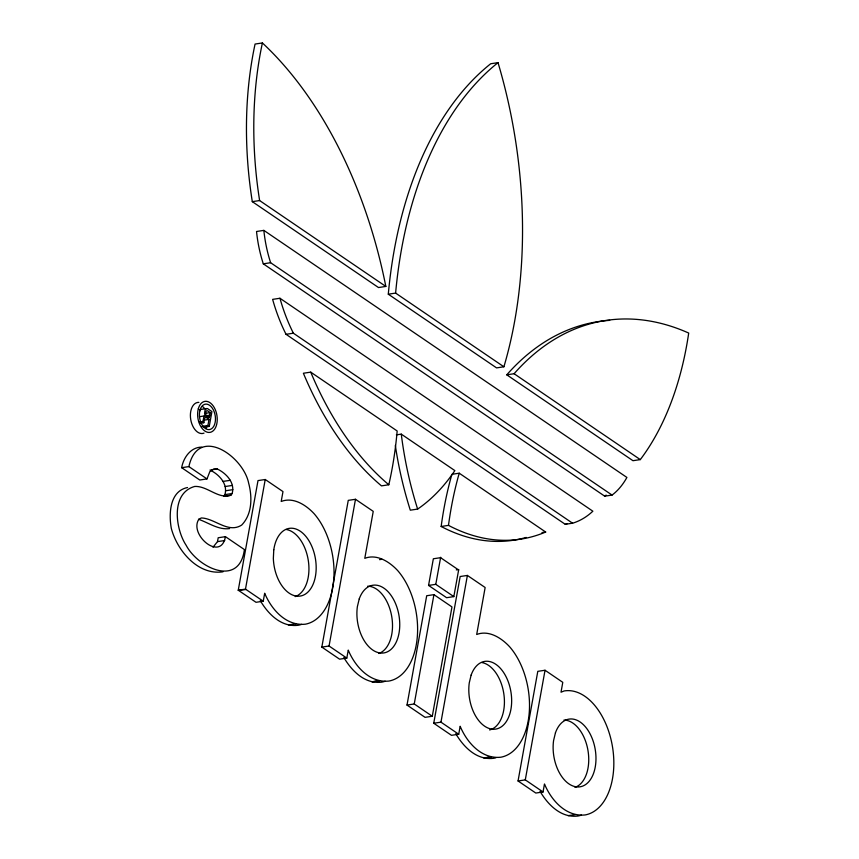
<?xml version="1.0" encoding="UTF-8"?>
<svg xmlns="http://www.w3.org/2000/svg" width="859" height="859" viewBox="0 0 859 859"><rect width="100%" height="100%" fill="white"/><g stroke="black" fill="none" stroke-linecap="round" stroke-linejoin="round"><path stroke-width="1.29" d="M209.252 426.408L207.921 425.506L209.016 419.407L206.428 417.646A2.491 1.525 80.6 0 0 204.528 418.848L203.83 422.725L202.885 422.08L203.798 417.034A2.394 1.46 80.6 0 1 205.484 415.777A2.942 1.793 80.6 0 1 204.603 413.523L204.882 410.989A4.231 2.588 80.6 0 1 207.567 408.616L211.926 411.579L209.252 426.408L203.229 427.32M210.24 412.61L209.317 417.764L206.729 416.003A2.888 1.761 80.6 0 1 205.688 412.406A2.888 1.761 80.6 0 1 207.653 410.849L210.24 412.61L205.419 413.329M201.768 447.12C190.687 447.099 183.45 457.675 181.657 467.683L199.76 480.009L206.987 478.914L209.854 471.602L213.698 469.046L217.209 468.96C226.239 473.266 235.334 482.758 232.123 493.538L230.888 495.235L223.651 496.319L224.897 494.634C228.107 483.842 219.002 474.361 209.983 470.045M213.011 547.204L217.499 541.621L218.197 537.755L225.434 536.66L244.396 549.567C239.403 587.781 198.01 567.863 186.156 545.304C175.386 529.069 170.479 493.055 194.757 486.441C207.534 485.807 218.315 499.519 230.888 495.235M181.657 467.683L188.883 466.598C198.107 424.7 243.258 456.108 248.638 483.091C252.353 497.017 252.288 514.165 241.669 525.085C228.107 533.718 214.89 518.364 201.382 517.956L198.955 519.126C188.454 534.277 220.956 562.377 225.434 536.66M238.254 590.219L258.001 480.589L265.227 479.505L282.987 491.584L281.204 501.463C293.37 496.749 306.051 504.995 314.136 513.725A62.879 38.44 80.6 0 1 333.732 579.868A62.879 38.44 80.6 0 1 305.203 624.214C286.036 626.125 271.412 609.45 264.679 593.236L263.241 601.214L256.003 602.299L238.254 590.219L245.481 589.134L263.241 601.214M245.481 589.134L265.227 479.505M245.588 589.553L238.415 590.326M321.835 647.095L348.26 500.368L355.486 499.283L373.246 511.363L364.785 558.329C376.94 553.625 389.632 561.872 397.706 570.601A62.879 38.44 80.6 0 1 417.313 636.744A62.879 38.44 80.6 0 1 388.773 681.08C369.606 682.991 354.982 666.316 348.249 650.113L346.811 658.091L339.584 659.175L321.835 647.095L329.061 646.011L346.811 658.091M329.061 646.011L355.486 499.283M407.005 705.056L426.698 595.738L433.935 594.653L451.974 606.926L432.281 716.256L425.055 717.34L407.005 705.056L414.242 703.972L432.281 716.256M456.301 569.893L458.717 569.528L453.831 596.608L446.605 597.703L428.555 585.419L433.355 558.769L440.592 557.684L458.631 569.968M414.242 703.972L433.935 594.653M453.831 596.608L435.792 584.335L440.667 557.244M433.741 723.246L460.166 576.518L467.393 575.433L485.152 587.513L476.691 634.49C488.846 629.776 501.538 638.022 509.612 646.752A62.879 38.44 80.6 0 1 529.219 712.895A62.879 38.44 80.6 0 1 500.679 757.241C481.512 759.152 466.888 742.477 460.156 726.263L458.717 734.241L451.49 735.325L433.741 723.246L440.968 722.161L458.717 734.241M440.968 722.161L467.393 575.433M518.052 780.971L537.798 671.341L545.036 670.256L562.785 682.336L561.013 692.214L564.095 690.969A62.879 38.44 80.6 0 1 612.424 746.396A62.879 38.44 80.6 0 1 585 814.966C565.834 816.877 551.21 800.201 544.477 783.988L543.038 791.966L535.812 793.05L518.052 780.971L525.289 779.886L543.038 791.966M525.289 779.886L545.036 670.256M187.52 487.525C169.631 491.112 168.675 513.972 171.338 528.489C177.222 550.737 197.989 575.573 222.996 571.804M262.403 42.95L255.069 44.056A291.555 178.243 80.6 0 0 252.299 201.65L378.497 287.54L385.831 286.434A355.937 217.595 80.6 0 0 262.403 42.95A291.555 178.243 80.6 0 0 259.622 200.555L385.831 286.434M498.016 62.653L490.682 63.759A379.968 232.284 80.6 0 0 388.289 294.197L496.566 367.888L503.9 366.782A365.322 223.329 80.6 0 0 498.016 62.653A379.968 232.284 80.6 0 0 395.612 293.091L388.289 294.197M252.299 201.65L259.622 200.555M263.853 230.384L256.53 231.49A96.272 58.852 80.6 0 0 263.294 263.831L604.725 496.18L612.059 495.074A91.977 56.232 80.6 0 0 626.898 477.443L263.853 230.384A96.272 58.852 80.6 0 0 270.628 262.725L612.059 495.074M263.294 263.831L270.628 262.725M279.948 298.266L272.625 299.372A131.266 80.252 80.6 0 0 286.047 334.312L565.243 524.301L572.577 523.206A119.755 73.208 80.6 0 0 592.86 511.202L279.948 298.266A131.266 80.252 80.6 0 0 293.381 333.206L572.577 523.206M286.047 334.312L293.381 333.206M310.722 372.14L303.388 373.246A273.398 167.14 80.6 0 0 381.471 485.872L388.805 484.766A301.745 184.47 80.6 0 0 397.159 430.971L310.722 372.14A273.398 167.14 80.6 0 0 388.805 484.766M199.449 409.646L206.675 408.562M199.46 416.679L205.484 415.777M206.16 415.735L209.779 415.187M207.126 416.883L209.542 416.518M204.195 420.137L209.016 419.407M506.767 374.825L514.101 373.719A355.937 217.595 80.6 0 1 688.703 333.056A291.555 178.243 80.6 0 1 640.299 459.608L632.965 460.703L506.767 374.825A355.937 217.595 80.6 0 1 609.707 320.353M199.385 421.984L203.003 421.436M200.48 422.445L202.885 422.08M200.211 423.262L203.83 422.725M201.897 426.408L207.921 425.506M396.375 434.869L401.271 434.128L454.862 470.603A261.748 160.01 80.6 0 1 417.635 509.076L410.301 510.182A259.311 158.528 80.6 0 1 395.333 445.424M211.185 469.862L217.209 468.96M223.157 481.394L230.384 480.299M225.187 486.516L232.413 485.421M225.595 490.768L232.821 489.673M224.897 494.634L232.123 493.538M541.997 532.58L545.669 532.032L459.232 473.202L451.898 474.308A301.745 184.47 80.6 0 0 441.161 526.481A273.398 167.14 80.6 0 0 526.234 537.423M217.499 541.621L224.736 540.536M441.161 526.481L448.484 525.375A273.398 167.14 80.6 0 0 545.669 532.032M379.549 559.639L381.954 559.284M428.555 585.419L435.792 584.335M288.409 624.912L295.979 623.838M371.99 681.788L379.216 680.693M372.323 681.799L379.549 680.715M483.896 757.939L491.123 756.854M484.229 757.949L491.455 756.865M568.207 815.663L575.444 814.579M229.611 528.575C218.358 530.121 208.737 522.798 198.579 519.308M395.612 293.091L503.9 366.782M514.101 373.719L640.299 459.608M188.883 466.598L206.987 478.914M540.086 791.397C547.892 804.679 560.959 818.069 577.774 816.05A62.879 38.44 80.6 0 0 581.425 815.105M455.764 733.672C463.57 746.954 476.638 760.355 493.453 758.325A62.879 38.44 80.6 0 0 495.901 757.767M343.858 657.522C351.664 670.804 364.731 684.194 381.546 682.175A62.879 38.44 80.6 0 0 385.197 681.23M260.288 600.645C268.083 613.927 281.161 627.317 297.966 625.298A62.879 38.44 80.6 0 0 301.627 624.353M448.484 525.375A301.745 184.47 80.6 0 1 459.232 473.202M567.058 523.722A119.755 73.208 80.6 0 1 565.243 524.301M417.635 509.076A259.311 158.528 80.6 0 1 401.271 434.128M606.143 495.085A91.977 56.232 80.6 0 1 604.725 496.18M563.976 720.046A34.296 20.97 80.6 0 1 588.018 750.734A34.296 20.97 80.6 0 1 574.982 787.37M481.878 662.536A34.296 20.97 80.6 0 1 504.072 695.672A34.296 20.97 80.6 0 1 489.619 729.957M367.749 586.171A34.296 20.97 80.6 0 1 391.79 616.859A34.296 20.97 80.6 0 1 378.755 653.484M286.401 529.509A34.296 20.97 80.6 0 1 308.478 561.754A34.296 20.97 80.6 0 1 295.185 596.608M204.002 433.129A15.72 9.61 80.6 0 1 190.73 419.546A15.72 9.61 80.6 0 1 198.88 402.377M202.488 406.49A12.864 7.86 80.6 0 1 204.41 408.326M207.051 426.311A12.864 7.86 80.6 0 1 205.73 428.523M199.739 409.614A4.231 2.588 80.6 0 1 200.34 409.711M273.785 549.803L273.345 558.425A34.296 20.97 80.6 0 0 304.805 594.439A34.296 20.97 80.6 0 0 307.651 538.754A34.296 20.97 80.6 0 0 273.785 549.803M359.234 598.906L357.365 606.679A34.296 20.97 80.6 0 0 383.135 653.023A34.296 20.97 80.6 0 0 395.215 602.803A34.296 20.97 80.6 0 0 359.234 598.906M471.14 675.056L469.272 682.83A34.296 20.97 80.6 0 0 495.042 729.184A34.296 20.97 80.6 0 0 507.121 678.954A34.296 20.97 80.6 0 0 471.14 675.056M555.451 732.781L553.583 740.555A34.296 20.97 80.6 0 0 579.363 786.898A34.296 20.97 80.6 0 0 591.443 736.678A34.296 20.97 80.6 0 0 555.451 732.781M198.343 408.691A15.72 9.61 80.6 0 0 208.758 432.453A15.72 9.61 80.6 0 0 215.201 409.475A15.72 9.61 80.6 0 0 198.343 408.691M199.728 411.3A12.864 7.86 80.6 0 0 209.306 429.597A12.864 7.86 80.6 0 0 213.268 409.722A12.864 7.86 80.6 0 0 199.728 411.3"/></g></svg>
